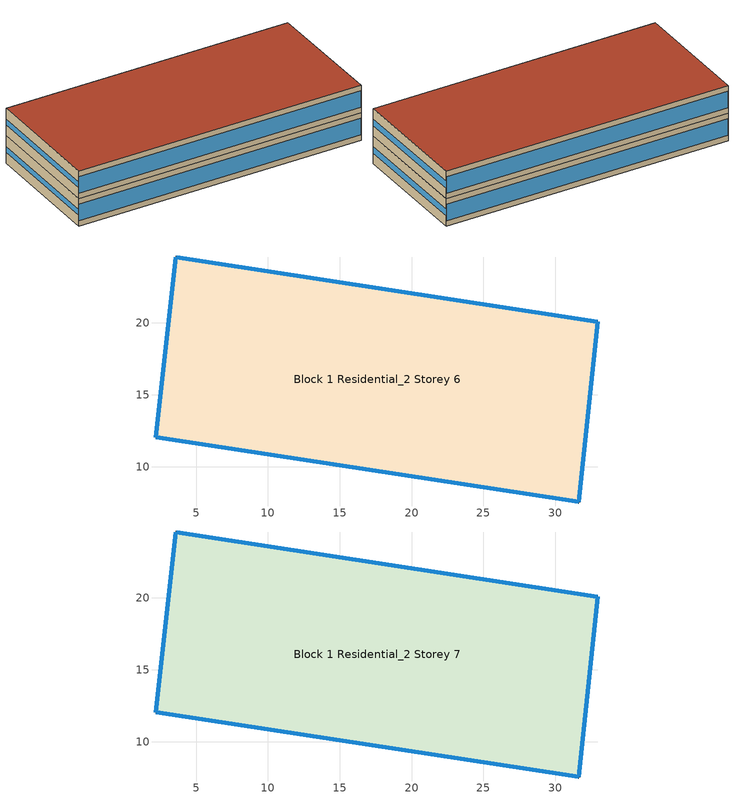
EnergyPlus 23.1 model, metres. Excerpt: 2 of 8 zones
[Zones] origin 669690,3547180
Block 1 Residential_2 Storey 6
 floor outside (Project Floor): 32.96,20.09 31.65,7.54 2.2,12.04 3.6,24.59 z18
 wall outside (Project Wall): 31.65,7.54 32.96,20.09 3.6,24.59 2.2,12.04 31.65,7.54 z18:21
 window (Residential_east_window_construction): 31.65,7.54 32.95,20.09 z19.12:19.88
 window (Residential_north_window_construction): 32.94,20.09 3.61,24.59 z18.6:20.4
 window (Residential_west_window_construction): 3.6,24.59 2.2,12.04 z19.2:19.8
 window (Residential_south_window_construction): 2.22,12.04 31.64,7.54 z18.6:20.4
 roof outside (Project Ceiling): 31.65,7.54 32.96,20.09 3.6,24.59 2.2,12.04 z21
Block 1 Residential_2 Storey 7
 floor outside (Project Floor): 32.96,20.09 31.65,7.54 2.2,12.04 3.6,24.59 z21
 wall outside (Project Wall): 31.65,7.54 32.96,20.09 3.6,24.59 2.2,12.04 31.65,7.54 z21:24
 window (Residential_east_window_construction): 31.65,7.54 32.95,20.09 z22.12:22.88
 window (Residential_north_window_construction): 32.94,20.09 3.61,24.59 z21.6:23.4
 window (Residential_west_window_construction): 3.6,24.59 2.2,12.04 z22.2:22.8
 window (Residential_south_window_construction): 2.22,12.04 31.64,7.54 z21.6:23.4
 roof outside (Project Flat Roof): 31.65,7.54 32.96,20.09 3.6,24.59 2.2,12.04 z24
[Building]
Building_1: North Axis=0; Terrain=City; Loads Convergence Tolerance Value=0.04; Temperature Convergence Tolerance Value=0.4; Solar Distribution=FullExterior; Maximum Number of Warmup Days=25; Minimum Number of Warmup Days=6
[Site:Location]
CHN Design_Conditions: Latitude=30; Longitude=114; Time Zone=8; Elevation=12
[SIZINGPERIOD:DESIGNDAY] Day of Month=21; DryBulb Temperature Range Modifier Type=DefaultMultipliers; Humidity Condition Type=Wetbulb; Barometric Pressure=101181; Rain Indicator=No; Snow Indicator=No; Daylight Saving Time Indicator=No; Sky Clearness=0; Begin Environment Reset Mode=FullResetAtBeginEnvironment
Name | Month | Day Type | Maximum DryBulb Temperature | Daily DryBulb Temperature Range | Wetbulb or DewPoint at Maximum DryBulb | Wind Speed | Wind Direction | Solar Model Indicator | ASHRAE Clear Sky Optical Depth for Beam Irradiance taub | ASHRAE Clear Sky Optical Depth for Diffuse Irradiance taud
Ann Htg 99.6% Condns DB | 1 | WinterDesignDay | -10 | 0 | -4.8 | 1 | 340 | ASHRAEClearSky | 0 | 0
Ann Clg .4% Condns DB=>MWB | 7 | SummerDesignDay | 40 | 6.6 | 27.1 | 3.5 | 220 | ASHRAETau | 0.781 | 1.413
[MATERIAL]
DefaultMaterial: Roughness=Rough; Thickness=0.1; Conductivity=0.1; Density=1000; Specific Heat=1000; Thermal Absorptance=0.9; Solar Absorptance=0.7; Visible Absorptance=0.7
[WINDOWMATERIAL:SIMPLEGLAZINGSYSTEM] Solar Heat Gain Coefficient=0.4; Visible Transmittance=0.6
Name | UFactor
Residential_east_window; Residential_south_window; Residential_north_window | 2
Residential_west_window | 1.5
[CONSTRUCTION]
Project Wall; Project Floor; Project Flat Roof; Project Ceiling: DefaultMaterial
Residential_east_window_construction: Residential_east_window
Residential_south_window_construction: Residential_south_window
Residential_west_window_construction: Residential_west_window
Residential_north_window_construction: Residential_north_window
[SPACE] Ceiling Height=autocalculate; Volume=autocalculate; Floor Area=autocalculate; Space Type=Residential
Name | Zone
Block 1 Residential_2 Storey 6_space | Block 1 Residential_2 Storey 6
Block 1 Residential_2 Storey 7_space | Block 1 Residential_2 Storey 7
[SPACELIST]
Residential: Block 1 Residential_2 Storey 0_space, Block 1 Residential_2 Storey 1_space, Block 1 Residential_2 Storey 2_space, Block 1 Residential_2 Storey 3_space, Block 1 Residential_2 Storey 4_space, Block 1 Residential_2 Storey 5_space, Block 1 Residential_2 Storey 6_space, Block 1 Residential_2 Storey 7_space
[ZONE] Type=1; Multiplier=1; Ceiling Height=autocalculate; Volume=autocalculate; Floor Area=autocalculate; Part of Total Floor Area=Yes
Block 1 Residential_2 Storey 6; Block 1 Residential_2 Storey 7
[PEOPLE]
People_for_residential: Zone or ZoneList or Space or SpaceList=Residential; Number of People Schedule=SeasonalSchedule_Schedule_residential_people; Number of People Calculation Method=People/Area; People per Floor Area=0.04; Fraction Radiant=0.3; Sensible Heat Fraction=autocalculate; Activity Level Schedule=SeasonalSchedule_Schedule_residential_activity; Carbon Dioxide Generation Rate=3.82e-08; Enable ASHRAE 55 Comfort Warnings=No; Mean Radiant Temperature Calculation Type=ZoneAveraged; Clothing Insulation Calculation Method=ClothingInsulationSchedule; Cold Stress Temperature Threshold=15.56; Heat Stress Temperature Threshold=30
[LIGHTS]
Light_for_residential: Zone or ZoneList or Space or SpaceList=Residential; Schedule=SeasonalSchedule_residential_lighting; Design Level Calculation Method=Watts/Area; Watts per Zone Floor Area=5; Return Air Fraction=0; Fraction Radiant=0.32; Fraction Visible=0.25; Fraction Replaceable=1; EndUse Subcategory=General; Return Air Fraction Calculated from Plenum Temperature=No; Return Air Fraction Function of Plenum Temperature Coefficient 1=0; Return Air Fraction Function of Plenum Temperature Coefficient 2=0
[ELECTRICEQUIPMENT]
Equipment_for_residential: Zone or ZoneList or Space or SpaceList=Residential; Schedule=SeasonalSchedule_Schedule_residential_equipment; Design Level Calculation Method=Watts/Area; Watts per Zone Floor Area=3.8; Fraction Latent=0; Fraction Radiant=0; Fraction Lost=0; EndUse Subcategory=Electric Equipment
[DAYLIGHTING:CONTROLS] Illuminance Setpoint at Reference Point 1=300
Name | Zone or Space | Glare Calculation Daylighting Reference Point | Daylighting Reference Point 1
Dlight_Block 1 Residential_2 Storey 6 | Block 1 Residential_2 Storey 6 | Rpoint_Block 1 Residential_2 Storey 6 | Rpoint_Block 1 Residential_2 Storey 6
Dlight_Block 1 Residential_2 Storey 7 | Block 1 Residential_2 Storey 7 | Rpoint_Block 1 Residential_2 Storey 7 | Rpoint_Block 1 Residential_2 Storey 7
[HVACTEMPLATE:ZONE:IDEALLOADSAIRSYSTEM] Template Thermostat=Thermostat_for_residential; Maximum Heating Supply Air Temperature=50; Minimum Cooling Supply Air Temperature=13; Maximum Heating Supply Air Humidity Ratio=0.0156; Minimum Cooling Supply Air Humidity Ratio=0.0077; Heating Limit=NoLimit; Cooling Limit=NoLimit; Dehumidification Control Type=ConstantSensibleHeatRatio; Cooling Sensible Heat Ratio=0.7; Dehumidification Setpoint=60; Humidification Control Type=None; Humidification Setpoint=30; Outdoor Air Method=DetailedSpecification; Outdoor Air Flow Rate per Person=0.00944; Outdoor Air Flow Rate per Zone Floor Area=0; Outdoor Air Flow Rate per Zone=0; Design Specification Outdoor Air Object=Ventilation_for_residential; Demand Controlled Ventilation Type=None; Outdoor Air Economizer Type=NoEconomizer; Heat Recovery Type=None; Sensible Heat Recovery Effectiveness=0.7; Latent Heat Recovery Effectiveness=0.65
Block 1 Residential_2 Storey 6; Block 1 Residential_2 Storey 7
[DESIGNSPECIFICATION:OUTDOORAIR]
Ventilation_for_residential: Outdoor Air Method=Flow/Person; Outdoor Air Flow per Person=0.00833333; Outdoor Air Flow per Zone Floor Area=0; Outdoor Air Flow per Zone=0; Outdoor Air Flow Air Changes per Hour=0
[SCHEDULE:DAY:HOURLY]
Schedule_residential_lighting_weekday_hourly; Schedule_residential_lighting_holiday_hourly: 0.1, 0.1, 0.1, 0.1, 0.1, 0.8, 0.5, 0, 0, 0, 0, 0, 0, 0, 0, 0, 0, 0, 1, 1, 1, 1, 0.1, 0.1
Schedule_residential_equipment_weekday_hourly: 0.2, 0.2, 0.2, 0.2, 0.2, 0.2, 0.8, 0.8, 0.6, 0.6, 0.8, 0.8, 0.8, 0.5, 0.5, 0.5, 0.6, 0.9, 0.9, 0.9, 0.9, 0.9, 0.2, 0.2
Schedule_residential_equipment_holiday_hourly: 0.2, 0.2, 0.2, 0.2, 0.2, 0.2, 0.75, 1, 0.5, 0.3, 0.5, 0.8, 0.5, 0.25, 0.25, 0.25, 0.25, 0.5, 0.9, 0.8, 0.75, 0.5, 0.2, 0.2
Schedule_residential_people_weekday_hourly: 1, 1, 1, 1, 1, 1, 0.5, 0.5, 0, 0, 0, 0, 0, 0, 0, 0, 0, 0, 0, 0, 0.5, 1, 1, 1
Schedule_residential_people_holiday_hourly: 0.5, 0.5, 0.5, 0.5, 0.5, 0.5, 0.5, 0.5, 0.5, 0.5, 0.5, 0.5, 0.5, 0.5, 0.5, 0.5, 0.5, 0.5, 0.5, 0.5, 0.5, 0.5, 0.5, 0.5
Schedule_residential_activity_weekday_hourly; Schedule_residential_activity_holiday_hourly: 108, 108, 108, 108, 108, 108, 108, 108, 108, 108, 108, 108, 108, 108, 108, 108, 108, 108, 108, 108, 108, 108, 108, 108
[SCHEDULE:WEEK:DAILY]
Schedule_residential_lighting_weekly: Schedule_residential_lighting_holiday_hourly, Schedule_residential_lighting_weekday_hourly, Schedule_residential_lighting_weekday_hourly, Schedule_residential_lighting_weekday_hourly, Schedule_residential_lighting_weekday_hourly, Schedule_residential_lighting_weekday_hourly, Schedule_residential_lighting_holiday_hourly, Schedule_residential_lighting_holiday_hourly, Schedule_residential_lighting_weekday_hourly, Schedule_residential_lighting_weekday_hourly, Schedule_residential_lighting_holiday_hourly, Schedule_residential_lighting_holiday_hourly
Schedule_residential_equipment_weekly: Schedule_residential_equipment_holiday_hourly, Schedule_residential_equipment_weekday_hourly, Schedule_residential_equipment_weekday_hourly, Schedule_residential_equipment_weekday_hourly, Schedule_residential_equipment_weekday_hourly, Schedule_residential_equipment_weekday_hourly, Schedule_residential_equipment_holiday_hourly, Schedule_residential_equipment_holiday_hourly, Schedule_residential_equipment_weekday_hourly, Schedule_residential_equipment_weekday_hourly, Schedule_residential_equipment_holiday_hourly, Schedule_residential_equipment_holiday_hourly
Schedule_residential_people_weekly: Schedule_residential_people_holiday_hourly, Schedule_residential_people_weekday_hourly, Schedule_residential_people_weekday_hourly, Schedule_residential_people_weekday_hourly, Schedule_residential_people_weekday_hourly, Schedule_residential_people_weekday_hourly, Schedule_residential_people_holiday_hourly, Schedule_residential_people_holiday_hourly, Schedule_residential_people_weekday_hourly, Schedule_residential_people_weekday_hourly, Schedule_residential_people_holiday_hourly, Schedule_residential_people_holiday_hourly
Schedule_residential_activity_weekly: Schedule_residential_activity_holiday_hourly, Schedule_residential_activity_weekday_hourly, Schedule_residential_activity_weekday_hourly, Schedule_residential_activity_weekday_hourly, Schedule_residential_activity_weekday_hourly, Schedule_residential_activity_weekday_hourly, Schedule_residential_activity_holiday_hourly, Schedule_residential_activity_holiday_hourly, Schedule_residential_activity_weekday_hourly, Schedule_residential_activity_weekday_hourly, Schedule_residential_activity_holiday_hourly, Schedule_residential_activity_holiday_hourly
[SCHEDULE:YEAR]
SeasonalSchedule_residential_lighting: Schedule_residential_lighting_weekly, 1, 1, 12, 31
SeasonalSchedule_Schedule_residential_equipment: Schedule_residential_equipment_weekly, 1, 1, 12, 31
SeasonalSchedule_Schedule_residential_people: Schedule_residential_people_weekly, 1, 1, 12, 31
SeasonalSchedule_Schedule_residential_activity: Schedule_residential_activity_weekly, 1, 1, 12, 31
